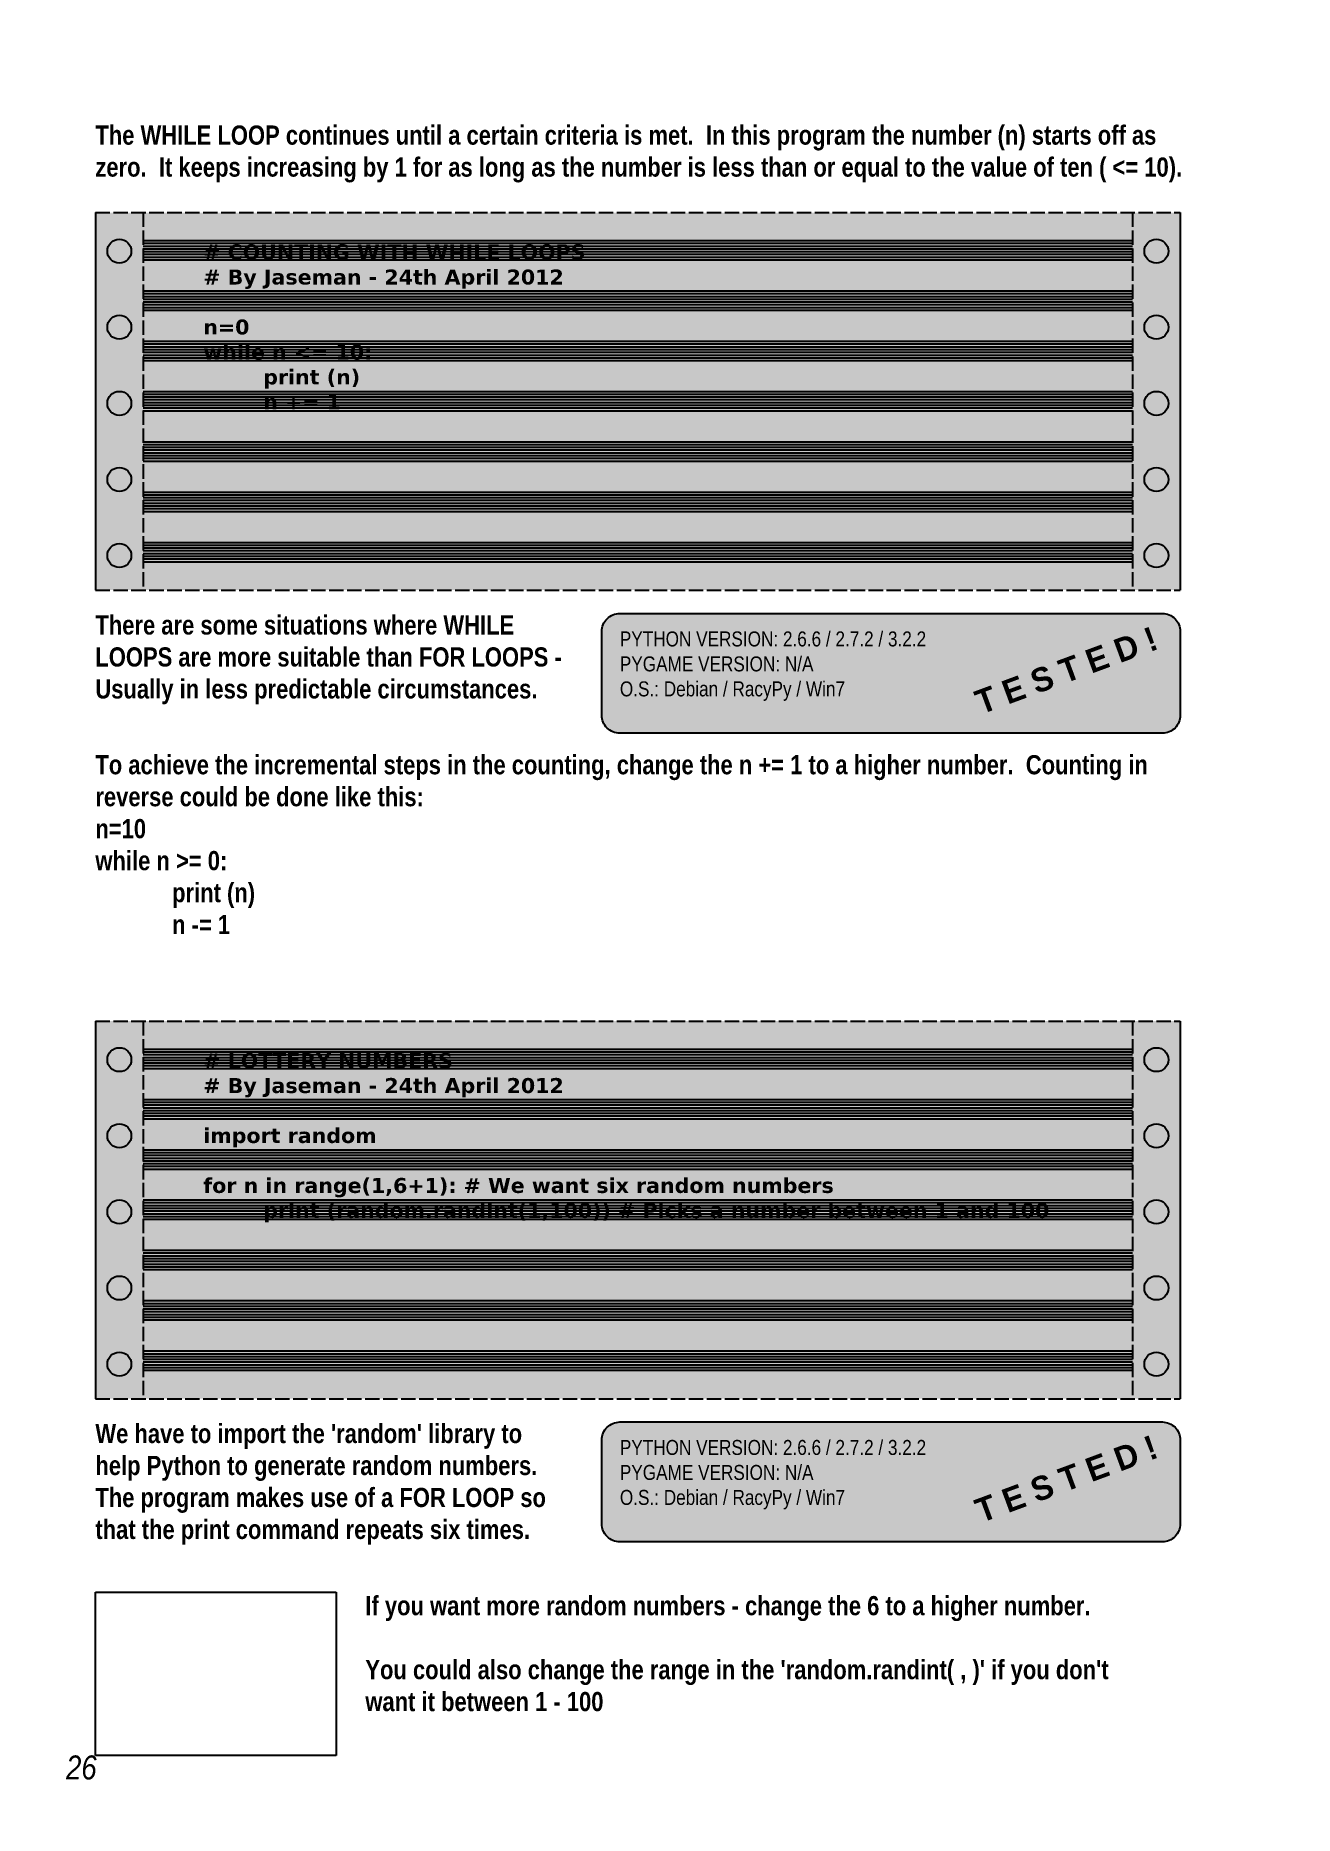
# Paper-space layout 'Page26' of a CAD drawing. Header units: millimetres. Extents: x 17 to 227, y -86 to 211.
# The model-space entities are those that its viewports show. They can reach past a viewport. Long polylines and large blocks are cut down to what shows.
import ezdxf

# ---------------------------------------------------------------- set-up
doc = ezdxf.new("R2010")
doc.units = ezdxf.units.MM
doc.header["$LTSCALE"] = 0.2
doc.linetypes.add('ACAD_ISO02W100', pattern=[15, 12, -3])
doc.layers.get('Defpoints').update_dxf_attribs({"color": 6})
for name, color, linetype in [('Background Fill', 3, 'Continuous'), ('Images', 7, 'Continuous'), ('Text', 7, 'Continuous')]:
    doc.layers.add(name, color=color, linetype=linetype)
doc.layers.get('Defpoints').off()
doc.styles.get("Standard").update_dxf_attribs({"font": 'arial.ttf'})
picture_1 = doc.add_image_def('image1.png', size_in_pixel=(512, 347))

msp = doc.modelspace()

# ---------------------------------------------------------------- hatches: boundary and pattern name
at = {"layer": 'Background Fill', "true_color": 0xfefae6}
h = msp.add_hatch(color=7, dxfattribs=at)
h.dxf.hatch_style = 1
h.paths.add_polyline_path([(748.56, 204.46), (756.56, 204.46), (756.56, 267.46), (748.56, 267.46)])
h.paths.add_polyline_path([(754.56, 248.33, -1), (750.56, 248.33, -1)], flags=16)
h.paths.add_polyline_path([(750.56, 261.03, -1), (754.56, 261.03, -1)], flags=16)
h.paths.add_polyline_path([(754.56, 235.63, -1), (750.56, 235.63, -1)], flags=16)
h.paths.add_polyline_path([(754.56, 222.93, -1), (750.56, 222.93, -1)], flags=16)
h.paths.add_polyline_path([(754.56, 210.23, -1), (750.56, 210.23, -1)], flags=16)
h.paths.add_polyline_path([(929.56, 267.46), (921.56, 267.46), (921.56, 204.46), (929.56, 204.46)])
h.paths.add_polyline_path([(923.56, 261.03, -1), (927.56, 261.03, -1)], flags=16)
h.paths.add_polyline_path([(927.56, 248.33, -1), (923.56, 248.33, -1)], flags=16)
h.paths.add_polyline_path([(927.56, 235.63, -1), (923.56, 235.63, -1)], flags=16)
h.paths.add_polyline_path([(927.56, 222.93, -1), (923.56, 222.93, -1)], flags=16)
h.paths.add_polyline_path([(927.56, 210.23, -1), (923.56, 210.23, -1)], flags=16)
h = msp.add_hatch(color=7, dxfattribs=at)
h.dxf.hatch_style = 1
edge = h.paths.add_edge_path()
edge.add_arc((836.06, 197.57), 3, 90, 180, ccw=False)
edge.add_line((836.06, 200.57), (926.56, 200.57))
edge.add_arc((926.56, 197.57), 3, 0, 90, ccw=False)
edge.add_line((929.56, 197.57), (929.56, 183.57))
edge.add_arc((926.56, 183.57), 3, -90, 0, ccw=False)
edge.add_line((926.56, 180.57), (836.06, 180.57))
edge.add_arc((836.06, 183.57), 3, 180, 270, ccw=False)
edge.add_line((833.06, 183.57), (833.06, 197.57))
h = msp.add_hatch(color=7, dxfattribs=at)
h.dxf.hatch_style = 1
h.paths.add_polyline_path([(748.56, 69.54), (756.56, 69.54), (756.56, 132.54), (748.56, 132.54)])
h.paths.add_polyline_path([(754.56, 113.41, -1), (750.56, 113.41, -1)], flags=16)
h.paths.add_polyline_path([(750.56, 126.11, -1), (754.56, 126.11, -1)], flags=16)
h.paths.add_polyline_path([(754.56, 100.71, -1), (750.56, 100.71, -1)], flags=16)
h.paths.add_polyline_path([(754.56, 88.01, -1), (750.56, 88.01, -1)], flags=16)
h.paths.add_polyline_path([(754.56, 75.31, -1), (750.56, 75.31, -1)], flags=16)
h.paths.add_polyline_path([(929.56, 132.54), (921.56, 132.54), (921.56, 69.54), (929.56, 69.54)])
h.paths.add_polyline_path([(923.56, 126.11, -1), (927.56, 126.11, -1)], flags=16)
h.paths.add_polyline_path([(927.56, 113.41, -1), (923.56, 113.41, -1)], flags=16)
h.paths.add_polyline_path([(927.56, 100.71, -1), (923.56, 100.71, -1)], flags=16)
h.paths.add_polyline_path([(927.56, 88.01, -1), (923.56, 88.01, -1)], flags=16)
h.paths.add_polyline_path([(927.56, 75.31, -1), (923.56, 75.31, -1)], flags=16)
h = msp.add_hatch(color=7, dxfattribs=at)
h.dxf.hatch_style = 1
edge = h.paths.add_edge_path()
edge.add_arc((836.06, 62.65), 3, 90, 180, ccw=False)
edge.add_line((836.06, 65.65), (926.56, 65.65))
edge.add_arc((926.56, 62.65), 3, 0, 90, ccw=False)
edge.add_line((929.56, 62.65), (929.56, 48.65))
edge.add_arc((926.56, 48.65), 3, -90, 0, ccw=False)
edge.add_line((926.56, 45.65), (836.06, 45.65))
edge.add_arc((836.06, 48.65), 3, 180, 270, ccw=False)
edge.add_line((833.06, 48.65), (833.06, 62.65))

# ---------------------------------------------------------------- linework, layer by layer
at = {"color": 254, "linetype": 'ACAD_ISO02W100', "true_color": 0xfcf0b6}
for p, q in [((748.56, 267.46), (929.56, 267.46)), ((756.56, 267.46), (756.56, 204.46)), ((921.56, 267.46), (921.56, 204.46)), ((748.56, 204.46), (929.56, 204.46)), ((748.56, 132.54), (929.56, 132.54)), ((756.56, 132.54), (756.56, 69.54)), ((921.56, 132.54), (921.56, 69.54)), ((748.56, 69.54), (929.56, 69.54))]:
    msp.add_line(p, q, dxfattribs=at)
at = {"color": 254, "true_color": 0xfcf0b6}
for p, q in [((748.56, 267.46), (748.56, 204.46)), ((929.56, 267.46), (929.56, 204.46)), ((748.56, 132.54), (748.56, 69.54)), ((929.56, 132.54), (929.56, 69.54))]:
    msp.add_line(p, q, dxfattribs=at)
for points in [[(833.06, 197.57, -0.414214), (836.06, 200.57), (926.56, 200.57, -0.414214), (929.56, 197.57), (929.56, 183.57, -0.414214), (926.56, 180.57), (836.06, 180.57, -0.414214), (833.06, 183.57)], [(833.06, 62.65, -0.414214), (836.06, 65.65), (926.56, 65.65, -0.414214), (929.56, 62.65), (929.56, 48.65, -0.414214), (926.56, 45.65), (836.06, 45.65, -0.414214), (833.06, 48.65)]]:
    msp.add_lwpolyline(points, format="xyb", close=True, dxfattribs=at)
for centre in [(752.56, 261.03), (925.56, 261.03), (752.56, 248.33), (925.56, 248.33), (752.56, 235.63), (925.56, 235.63), (752.56, 222.93), (925.56, 222.93), (752.56, 210.23), (925.56, 210.23), (752.56, 126.11), (925.56, 126.11), (752.56, 113.41), (925.56, 113.41), (752.56, 100.71), (925.56, 100.71), (752.56, 88.01), (925.56, 88.01), (752.56, 75.31), (925.56, 75.31)]:
    msp.add_circle(centre, 2, dxfattribs=at)
at = {"layer": 'Background Fill', "color": 254, "true_color": 0xcdfee6}
for p, q in [((756.56, 262.8), (921.56, 262.8)), ((756.56, 262.34), (921.56, 262.34)), ((756.56, 261.88), (921.56, 261.88)), ((756.56, 261.42), (921.56, 261.42)), ((756.56, 260.96), (921.56, 260.96)), ((756.56, 260.5), (921.56, 260.5)), ((756.56, 260.04), (921.56, 260.04)), ((756.56, 259.58), (921.56, 259.58)), ((756.56, 254.4), (921.56, 254.4)), ((756.56, 253.94), (921.56, 253.94)), ((756.56, 253.48), (921.56, 253.48)), ((756.56, 253.02), (921.56, 253.02)), ((756.56, 252.56), (921.56, 252.56)), ((756.56, 252.1), (921.56, 252.1)), ((756.56, 251.64), (921.56, 251.64)), ((756.56, 251.18), (921.56, 251.18)), ((756.56, 246), (921.56, 246)), ((756.56, 245.54), (921.56, 245.54)), ((756.56, 245.08), (921.56, 245.08)), ((756.56, 244.62), (921.56, 244.62)), ((756.56, 244.16), (921.56, 244.16)), ((756.56, 243.7), (921.56, 243.7)), ((756.56, 243.24), (921.56, 243.24)), ((756.56, 242.78), (921.56, 242.78)), ((756.56, 237.63), (921.56, 237.63)), ((756.56, 237.17), (921.56, 237.17)), ((756.56, 236.71), (921.56, 236.71)), ((756.56, 236.25), (921.56, 236.25)), ((756.56, 235.79), (921.56, 235.79)), ((756.56, 235.33), (921.56, 235.33)), ((756.56, 234.87), (921.56, 234.87)), ((756.56, 234.41), (921.56, 234.41)), ((756.56, 229.23), (921.56, 229.23)), ((756.56, 228.77), (921.56, 228.77)), ((756.56, 228.31), (921.56, 228.31)), ((756.56, 227.85), (921.56, 227.85)), ((756.56, 227.39), (921.56, 227.39)), ((756.56, 226.93), (921.56, 226.93)), ((756.56, 226.47), (921.56, 226.47)), ((756.56, 226.01), (921.56, 226.01)), ((756.56, 220.83), (921.56, 220.83)), ((756.56, 220.37), (921.56, 220.37)), ((756.56, 219.91), (921.56, 219.91)), ((756.56, 219.45), (921.56, 219.45)), ((756.56, 218.99), (921.56, 218.99)), ((756.56, 218.53), (921.56, 218.53)), ((756.56, 218.07), (921.56, 218.07)), ((756.56, 217.61), (921.56, 217.61)), ((756.56, 212.43), (921.56, 212.43)), ((756.56, 211.97), (921.56, 211.97)), ((756.56, 211.51), (921.56, 211.51)), ((756.56, 211.05), (921.56, 211.05)), ((756.56, 210.59), (921.56, 210.59)), ((756.56, 210.13), (921.56, 210.13)), ((756.56, 209.67), (921.56, 209.67)), ((756.56, 209.21), (921.56, 209.21)), ((756.56, 127.88), (921.56, 127.88)), ((756.56, 127.42), (921.56, 127.42)), ((756.56, 126.96), (921.56, 126.96)), ((756.56, 126.5), (921.56, 126.5)), ((756.56, 126.04), (921.56, 126.04)), ((756.56, 125.58), (921.56, 125.58)), ((756.56, 125.12), (921.56, 125.12)), ((756.56, 124.66), (921.56, 124.66)), ((756.56, 119.48), (921.56, 119.48)), ((756.56, 119.02), (921.56, 119.02)), ((756.56, 118.56), (921.56, 118.56)), ((756.56, 118.1), (921.56, 118.1)), ((756.56, 117.64), (921.56, 117.64)), ((756.56, 117.18), (921.56, 117.18)), ((756.56, 116.72), (921.56, 116.72)), ((756.56, 116.26), (921.56, 116.26)), ((756.56, 111.08), (921.56, 111.08)), ((756.56, 110.62), (921.56, 110.62)), ((756.56, 110.16), (921.56, 110.16)), ((756.56, 109.7), (921.56, 109.7)), ((756.56, 109.24), (921.56, 109.24)), ((756.56, 108.78), (921.56, 108.78)), ((756.56, 108.32), (921.56, 108.32)), ((756.56, 107.86), (921.56, 107.86)), ((756.56, 102.71), (921.56, 102.71)), ((756.56, 102.25), (921.56, 102.25)), ((756.56, 101.79), (921.56, 101.79)), ((756.56, 101.33), (921.56, 101.33)), ((756.56, 100.87), (921.56, 100.87)), ((756.56, 100.41), (921.56, 100.41)), ((756.56, 99.95), (921.56, 99.95)), ((756.56, 99.49), (921.56, 99.49)), ((756.56, 94.31), (921.56, 94.31)), ((756.56, 93.85), (921.56, 93.85)), ((756.56, 93.39), (921.56, 93.39)), ((756.56, 92.93), (921.56, 92.93)), ((756.56, 92.47), (921.56, 92.47)), ((756.56, 92.01), (921.56, 92.01)), ((756.56, 91.55), (921.56, 91.55)), ((756.56, 91.09), (921.56, 91.09)), ((756.56, 85.91), (921.56, 85.91)), ((756.56, 85.45), (921.56, 85.45)), ((756.56, 84.99), (921.56, 84.99)), ((756.56, 84.53), (921.56, 84.53)), ((756.56, 84.07), (921.56, 84.07)), ((756.56, 83.61), (921.56, 83.61)), ((756.56, 83.15), (921.56, 83.15)), ((756.56, 82.69), (921.56, 82.69)), ((756.56, 77.51), (921.56, 77.51)), ((756.56, 77.05), (921.56, 77.05)), ((756.56, 76.59), (921.56, 76.59)), ((756.56, 76.13), (921.56, 76.13)), ((756.56, 75.67), (921.56, 75.67)), ((756.56, 75.21), (921.56, 75.21)), ((756.56, 74.75), (921.56, 74.75)), ((756.56, 74.29), (921.56, 74.29))]:
    msp.add_line(p, q, dxfattribs=at)
at = {"layer": 'Background Fill', "color": 18, "true_color": 0x000000}
for points in [[(748.56, 267.46), (929.56, 267.46), (748.56, 204.46), (929.56, 204.46)], [(748.56, 132.54), (929.56, 132.54), (748.56, 69.54), (929.56, 69.54)]]:
    msp.add_solid(points, dxfattribs=at)
at = {"layer": 'Background Fill', "color": 7, "true_color": 0xfefae6}
for points in [[(756.56, 267.46), (921.56, 267.46), (756.56, 204.46), (921.56, 204.46)], [(756.56, 132.54), (921.56, 132.54), (756.56, 69.54), (921.56, 69.54)]]:
    msp.add_solid(points, dxfattribs=at)

# ---------------------------------------------------------------- texts
at = {"char_height": 3.2, "attachment_point": 1}
for s, width, insert in [('{\\fArial Narrow|b1|i0|c0|p34;The WHILE LOOP continues until a certain criteria is met.  In this program the number (n) starts off as zero.  It keeps increasing by 1 for as long as the number is less than or equal to the value of ten ( <= 10).}', 181, (748.56, 282)), ('{\\fArial Narrow|b1|i0|c0|p34;There are some situations where WHILE LOOPS are more suitable than FOR LOOPS - Usually in less predictable circumstances.}', 78.5, (748.56, 200.25)), ('{\\fArial Narrow|b1|i0|c0|p34;To achieve the incremental steps in the counting, change the n += 1 to a higher number.  Counting in reverse could be done like this:\\Pn=10\\Pwhile n >= 0:\\P^Iprint (n)\\P^In -= 1}', 181, (748.56, 176.93)), ("{\\fArial Narrow|b1|i0|c0|p34;We have to import the 'random' library to help Python to generate random numbers.  The program makes use of a FOR LOOP so that the print command repeats six times.}", 78.5, (748.56, 65.33)), ("{\\fArial Narrow|b1|i0|c0|p34;If you want more random numbers - change the 6 to a higher number.\\P\\PYou could also change the range in the 'random.randint( , )' if you don't want it between 1 - 100}", 124.5228, (793.6, 36.6))]:
    msp.add_mtext_dynamic_manual_height_columns(s, width=width, gutter_width=12.5, heights=[0], dxfattribs=dict(at, insert=insert))
at = {"layer": 'Text', "char_height": 2.5, "attachment_point": 1}
for s, width, insert in [('{\\fVerdana|b1|i0|c0|p34;\\C252;# COUNTING WITH WHILE LOOPS\\P# By Jaseman - 24th April 2012\\H2.6752x; \\H0.37381x;\\P\\H2.1069x; \\H0.47464x;\\Pn=0\\H2.2519x; \\H0.44408x;\\Pwhile n <= 10:\\H2.2579x; \\H0.44289x;\\P^Iprint (n)\\H2.2909x; \\H0.4365x;\\P^In += 1\\H2.2376x; }', 145, (766.56, 262.13)), ('{\\fArial Narrow|b0|i0|c0|p34;PYTHON VERSION: 2.6.6 / 2.7.2 / 3.2.2\\PPYGAME VERSION: N/A\\PO.S.: Debian / RacyPy / Win7}', 96.5, (836.06, 197.57)), ('{\\fVerdana|b1|i0|c0|p34;\\C252;# LOTTERY NUMBERS\\P# By Jaseman - 24th April 2012\\H2.6752x; \\H0.37381x;\\P\\H2.1069x; \\H0.47464x;\\Pimport random\\H2.276x; \\H0.43936x;\\P\\H2.2399x; \\H0.44645x;\\Pfor n in range(1,6+1): # We want six random numbers\\H2.2384x; \\H0.44674x;\\P^Iprint (random.randint(1,100)) # Picks a number between 1 and 100\\H2.3072x; }', 145, (766.56, 127.21)), ('{\\fArial Narrow|b0|i0|c0|p34;PYTHON VERSION: 2.6.6 / 2.7.2 / 3.2.2\\PPYGAME VERSION: N/A\\PO.S.: Debian / RacyPy / Win7}', 96.5, (836.06, 62.65))]:
    msp.add_mtext_dynamic_manual_height_columns(s, width=width, gutter_width=12.5, heights=[0], dxfattribs=dict(at, insert=insert))
at = {"layer": 'Text', "char_height": 4, "attachment_point": 1, "rotation": 20.3147}
for insert in [(893.8, 187.03), (893.8, 52.11)]:
    msp.add_mtext_dynamic_manual_height_columns('\\pi1.2065;{\\fViner Hand ITC|b1|i0|c0|p66;\\C21;\\c11053311;T E S T E D !}', width=33.5374, gutter_width=12.5, heights=[0], dxfattribs=dict(at, insert=insert))
at = {"layer": 'Text', "color": 255, "insert": (738.56, 10), "char_height": 4, "attachment_point": 1}
msp.add_mtext_dynamic_manual_height_columns('\\pi5.116;{\\fArial Narrow|b0|i1|c0|p34;\\C43;26}', width=10, gutter_width=12.5, heights=[0], dxfattribs=at)

# ---------------------------------------------------------------- pictures from other files: only their frames are drawn
at = {"layer": 'Images'}
image = msp.add_image(picture_1, insert=(748.56, 10), size_in_units=(40.19, 27.24), dxfattribs=at)
image.dxf.flags = 7

psp = doc.layouts.new('Page26')

# ---------------------------------------------------------------- viewports
at = {"layer": 'Defpoints'}
psp.add_viewport(center=(121.75, 62.01), size=(210, 297), view_center_point=(843.59, 148.5), view_height=297, dxfattribs=at)

doc.saveas('drawing.dxf')
